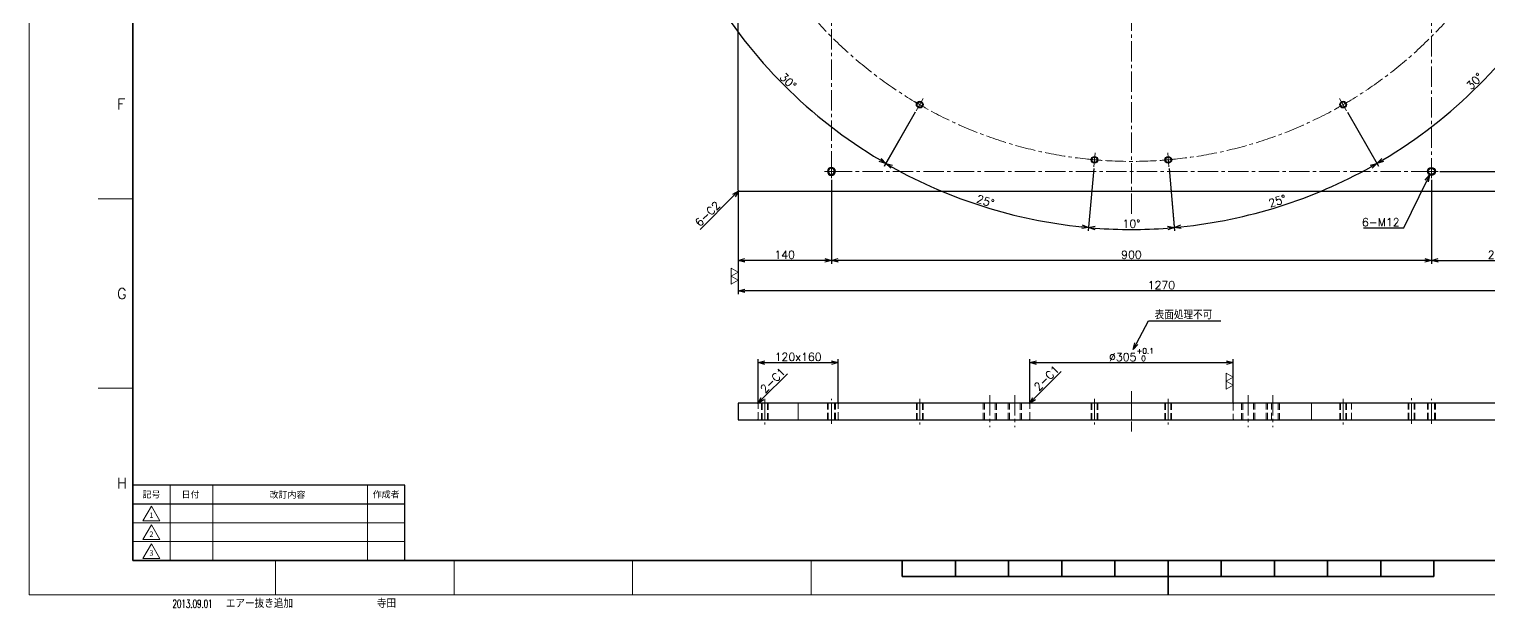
# Model space of a CAD drawing. Header units: millimetres. Extents: x 0 to 3313, y -19 to 2332.
# Drawn here: x 0 to 2189, y -19 to 848 of the extents above; entities that cross this region are included whole.
import ezdxf
from ezdxf import colors
from ezdxf.entities.mleader import LeaderData, LeaderLine
from ezdxf.enums import TextEntityAlignment as Align
from ezdxf.math import Vec2, Vec3

# ---------------------------------------------------------------- set-up
doc = ezdxf.new("R2010")
doc.units = ezdxf.units.MM
doc.header["$LTSCALE"] = 1.6
doc.header["$PDMODE"] = 99
doc.header["$PDSIZE"] = 1
doc.linetypes.add('CENTER2', pattern=[28.575, 19.05, -3.175, 3.175, -3.175])
doc.linetypes.add('HIDDEN', pattern=[9.525, 6.35, -3.175])
for name, color, linetype, lineweight in [('04_HIDDEN', 2, 'HIDDEN', 13), ('05_CENTER', 4, 'CENTER2', 13), ('08_DIM', 3, 'Continuous', 13), ('90_FRAME', 5, 'Continuous', 35)]:
    doc.layers.add(name, color=color, linetype=linetype, lineweight=lineweight)
doc.layers.add('10_DRAFT', color=8, linetype='Continuous', lineweight=0, plot=False)
doc.layers.add('91_BLANK', color=5, linetype='Continuous', lineweight=0, plot=False)
doc.styles.add('KSS_TXT', font='txt.shx', dxfattribs={"bigfont": 'extfont2.shx'})
doc.styles.add('MS_G', font='MS Gothic.ttf')
doc.styles.get("Standard").update_dxf_attribs({"font": 'txt.shx', "bigfont": 'extfont2.shx'})
doc.styles.add('表題用', font='MS PGothic.ttf')
doc.dimstyles.new('KSS_DIM', dxfattribs={"dimscale": 4, "dimtxt": 3, "dimasz": 2.5, "dimexe": 1.25, "dimexo": 0.625, "dimtad": 1, "dimdsep": 46, "dimtxsty": 'KSS_TXT', "dimblk": 'OPEN30', "dimcen": 0, "dimazin": 2, "dimtfac": 0.75, "dimtmove": 0, "dimatfit": 3, "dimldrblk": 'OPEN30', "dimfxl": 1.25, "dimtolj": 1, "dimarcsym": 0})
doc.dimstyles.new('KSS_DIM$3', dxfattribs={"dimscale": 4, "dimtxt": 3, "dimasz": 2.5, "dimexe": 1.25, "dimexo": 0.625, "dimtad": 1, "dimtih": 1, "dimtoh": 1, "dimdsep": 46, "dimtxsty": 'KSS_TXT', "dimblk": 'OPEN30', "dimcen": 0, "dimazin": 2, "dimtfac": 0.75, "dimtofl": 0, "dimtmove": 0, "dimatfit": 3, "dimldrblk": 'OPEN30', "dimfxl": 1.25, "dimtolj": 1, "dimarcsym": 0})

# ---------------------------------------------------------------- blocks, each defined once
blk = doc.blocks.new('AM_BALLOON1')
at = {"transparency": 16777216}
blk.add_circle((0, 0), 5, dxfattribs=at)
blk.add_attdef('B_NUMBER', text='', height=3, dxfattribs=at).set_placement((0, 0), align=Align.MIDDLE_CENTER)
blk = doc.blocks.new('_OPEN')
at = {"color": 0, "linetype": 'ByBlock'}
for p, q in [((-1, 0.17), (0, 0)), ((0, 0), (-1, -0.17)), ((0, 0), (-1, 0))]:
    blk.add_line(p, q, dxfattribs=at)
blk = doc.blocks.new('M12Tz_1')
at = {"color": 0}
for radius in [6, 4.75]:
    blk.add_circle((0, 0), radius, dxfattribs=at)
at = {"layer": '05_CENTER'}
for p, q in [((10.3, 0), (-10.3, 0)), ((0, -10.3), (0, 10.3))]:
    blk.add_line(p, q, dxfattribs=at)
blk = doc.blocks.new('_Open30')
at = {"color": 0, "linetype": 'ByBlock', "lineweight": -2}
for p, q in [((-1, 0.27), (0, 0)), ((0, 0), (-1, -0.27)), ((0, 0), (-1, 0))]:
    blk.add_line(p, q, dxfattribs=at)
blk = doc.blocks.new('*D160')
at = {"layer": '08_DIM', "color": 0, "lineweight": -2, "transparency": 16777216}
for p, q in [((1596.7, 639.3), (1588.5, 545.7)), ((1709.7, 639.3), (1717.9, 545.7))]:
    blk.add_line(p, q, dxfattribs=at)
blk.add_arc((1653.2, 1284.9), 737, 265.7774, 274.2226, dxfattribs=at)
at = {"layer": 'Defpoints', "color": 0, "transparency": 16777216}
for p in [(1598.8, 663), (1707.6, 663), (1596.9, 641.7), (1709.5, 641.7), (1631.7, 548.2)]:
    blk.add_point(p, dxfattribs=at)
at = {"layer": '08_DIM', "color": 0, "lineweight": -2, "transparency": 16777216, "xscale": 10, "yscale": 10, "zscale": 10}
for p, rotation in [((1588.9, 550.7), 175.3886941138098), ((1717.4, 550.7), 4.611305886190208)]:
    blk.add_blockref('_Open30', p, dxfattribs=dict(at, rotation=rotation))
at = {"layer": '08_DIM', "color": 0, "transparency": 16777216, "insert": (1653.2, 556.4), "char_height": 12, "attachment_point": 5, "style": 'KSS_TXT'}
blk.add_mtext('\\A1;10%%d', dxfattribs=at)
blk = doc.blocks.new('*D161')
at = {"layer": '08_DIM', "color": 0, "lineweight": -2, "transparency": 16777216}
for p, q in [((1329.1, 723.6), (1282.3, 642.5)), ((1596.7, 639.3), (1588.5, 546))]:
    blk.add_line(p, q, dxfattribs=at)
blk.add_arc((1653.2, 1284.9), 736.8, 240.7777, 264.2223, dxfattribs=at)
at = {"layer": 'Defpoints', "color": 0, "transparency": 16777216}
for p in [(1330.4, 725.8), (1341, 744.2), (1598.8, 663), (1596.9, 641.7), (1381.2, 600.2)]:
    blk.add_point(p, dxfattribs=at)
at = {"layer": '08_DIM', "color": 0, "lineweight": -2, "transparency": 16777216, "xscale": 10, "yscale": 10, "zscale": 10}
for p, rotation in [((1284.8, 646.9), 150.3888269127989), ((1589, 551), 354.6111730871816)]:
    blk.add_blockref('_Open30', p, dxfattribs=dict(at, rotation=rotation))
at = {"layer": '08_DIM', "color": 0, "transparency": 16777216, "insert": (1434.2, 590.4), "char_height": 12, "attachment_point": 5, "rotation": 342.5, "style": 'KSS_TXT'}
blk.add_mtext('\\A1;25%%d', dxfattribs=at)
blk = doc.blocks.new('*D162')
at = {"layer": '08_DIM', "color": 0, "lineweight": -2, "transparency": 16777216}
for p, q in [((1091.9, 960.9), (1010.9, 914.1)), ((1329.1, 723.6), (1282.4, 642.7))]:
    blk.add_line(p, q, dxfattribs=at)
blk.add_arc((1653.2, 1284.9), 736.6, 210.7778, 239.2222, dxfattribs=at)
at = {"layer": 'Defpoints', "color": 0, "transparency": 16777216}
for p in [(1112.5, 972.8), (1094, 962.1), (1088.9, 811.5), (1330.4, 725.8), (1341, 744.2)]:
    blk.add_point(p, dxfattribs=at)
at = {"layer": '08_DIM', "color": 0, "lineweight": -2, "transparency": 16777216, "xscale": 10, "yscale": 10, "zscale": 10}
for p, rotation in [((1015.3, 916.6), 120.3889213826341), ((1284.9, 647), 329.6110786173392)]:
    blk.add_blockref('_Open30', p, dxfattribs=dict(at, rotation=rotation))
at = {"layer": '08_DIM', "color": 0, "transparency": 16777216, "insert": (1138.3, 770.1), "char_height": 12, "attachment_point": 5, "rotation": 315, "style": 'KSS_TXT'}
blk.add_mtext('\\A1;30%%d', dxfattribs=at)
blk = doc.blocks.new('*D164')
at = {"layer": '08_DIM', "color": 0, "lineweight": -2, "transparency": 16777216}
for p, q in [((1977.3, 723.6), (2024, 642.6)), ((1709.7, 639.3), (1717.8, 546.1))]:
    blk.add_line(p, q, dxfattribs=at)
blk.add_arc((1653.2, 1284.9), 736.7, 275.7777, 299.2223, dxfattribs=at)
at = {"layer": 'Defpoints', "color": 0, "transparency": 16777216}
for p in [(1965.4, 744.2), (1976, 725.8), (1707.6, 663), (1709.5, 641.7), (1823.1, 568.1)]:
    blk.add_point(p, dxfattribs=at)
at = {"layer": '08_DIM', "color": 0, "lineweight": -2, "transparency": 16777216, "xscale": 10, "yscale": 10, "zscale": 10}
for p, rotation in [((2021.5, 646.9), 29.61112764302874), ((1717.4, 551), 185.3888723569908)]:
    blk.add_blockref('_Open30', p, dxfattribs=dict(at, rotation=rotation))
at = {"layer": '08_DIM', "color": 0, "transparency": 16777216, "insert": (1872.1, 590.5), "char_height": 12, "attachment_point": 5, "rotation": 17.5, "style": 'KSS_TXT'}
blk.add_mtext('\\A1;25%%d', dxfattribs=at)
blk = doc.blocks.new('*D165')
at = {"layer": '08_DIM', "color": 0, "lineweight": -2, "transparency": 16777216}
for p, q in [((2214.5, 960.9), (2295.4, 914.1)), ((1977.3, 723.6), (2024, 642.7))]:
    blk.add_line(p, q, dxfattribs=at)
blk.add_arc((1653.2, 1284.9), 736.6, 300.7778, 329.2222, dxfattribs=at)
at = {"layer": 'Defpoints', "color": 0, "transparency": 16777216}
for p in [(2193.9, 972.8), (2212.3, 962.1), (1965.4, 744.2), (1976, 725.8), (2126.7, 720.6)]:
    blk.add_point(p, dxfattribs=at)
at = {"layer": '08_DIM', "color": 0, "lineweight": -2, "transparency": 16777216, "xscale": 10, "yscale": 10, "zscale": 10}
for p, rotation in [((2291.1, 916.6), 59.61109080783869), ((2021.5, 647), 210.388909192188)]:
    blk.add_blockref('_Open30', p, dxfattribs=dict(at, rotation=rotation))
at = {"layer": '08_DIM', "color": 0, "transparency": 16777216, "insert": (2168, 770.1), "char_height": 12, "attachment_point": 5, "rotation": 45, "style": 'KSS_TXT'}
blk.add_mtext('\\A1;30%%d', dxfattribs=at)
blk = doc.blocks.new('*D169')
at = {"layer": '08_DIM', "color": 0, "lineweight": -2, "transparency": 16777216}
for p, q in [((2116, 944.9), (2513.5, 944.9)), ((2508.5, 934.9), (2508.5, 644.9)), ((2116, 634.9), (2513.5, 634.9))]:
    blk.add_line(p, q, dxfattribs=at)
at = {"layer": 'Defpoints', "color": 0, "transparency": 16777216}
for p in [(2113.5, 944.9), (2113.5, 634.9), (2508.5, 634.9)]:
    blk.add_point(p, dxfattribs=at)
at = {"layer": '08_DIM', "color": 0, "lineweight": -2, "transparency": 16777216, "xscale": 10, "yscale": 10, "zscale": 10}
for p, rotation in [((2508.5, 944.9), 90), ((2508.5, 634.9), 270)]:
    blk.add_blockref('_Open30', p, dxfattribs=dict(at, rotation=rotation))
at = {"layer": '08_DIM', "color": 0, "transparency": 16777216, "insert": (2500, 789.9), "char_height": 12, "attachment_point": 5, "rotation": 90, "style": 'KSS_TXT'}
blk.add_mtext('\\A1;310', dxfattribs=at)
blk = doc.blocks.new('*D172')
at = {"layer": '08_DIM', "color": 0, "lineweight": -2, "transparency": 16777216}
for p, q in [((2333.2, 694.4), (2333.2, 450.9)), ((1063.2, 604.4), (1063.2, 450.9)), ((2323.2, 455.9), (1073.2, 455.9))]:
    blk.add_line(p, q, dxfattribs=at)
at = {"layer": 'Defpoints', "color": 0, "transparency": 16777216}
for p in [(2333.2, 696.9), (1063.2, 606.9), (1063.2, 455.9)]:
    blk.add_point(p, dxfattribs=at)
at = {"layer": '08_DIM', "color": 0, "lineweight": -2, "transparency": 16777216, "xscale": 10, "yscale": 10, "zscale": 10, "rotation": 180}
blk.add_blockref('_Open30', (1063.2, 455.9), dxfattribs=at)
at = {"layer": '08_DIM', "color": 0, "lineweight": -2, "transparency": 16777216, "xscale": 10, "yscale": 10, "zscale": 10}
blk.add_blockref('_Open30', (2333.2, 455.9), dxfattribs=at)
at = {"layer": '08_DIM', "color": 0, "transparency": 16777216, "insert": (1698.2, 464.4), "char_height": 12, "attachment_point": 5, "style": 'KSS_TXT'}
blk.add_mtext('\\A1;1270', dxfattribs=at)
blk = doc.blocks.new('*D177')
at = {"layer": '08_DIM', "color": 0, "lineweight": -2, "transparency": 16777216}
for p, q in [((2303.2, 822.1), (2303.2, 496.5)), ((2103.2, 622.1), (2103.2, 496.5)), ((2113.2, 501.5), (2293.2, 501.5))]:
    blk.add_line(p, q, dxfattribs=at)
at = {"layer": 'Defpoints', "color": 0, "transparency": 16777216}
for p in [(2303.2, 824.6), (2103.2, 624.6), (2303.2, 501.5)]:
    blk.add_point(p, dxfattribs=at)
at = {"layer": '08_DIM', "color": 0, "lineweight": -2, "transparency": 16777216, "xscale": 10, "yscale": 10, "zscale": 10, "rotation": 180}
blk.add_blockref('_Open30', (2103.2, 501.5), dxfattribs=at)
at = {"layer": '08_DIM', "color": 0, "lineweight": -2, "transparency": 16777216, "xscale": 10, "yscale": 10, "zscale": 10}
blk.add_blockref('_Open30', (2303.2, 501.5), dxfattribs=at)
at = {"layer": '08_DIM', "color": 0, "transparency": 16777216, "insert": (2203.2, 510), "char_height": 12, "attachment_point": 5, "style": 'KSS_TXT'}
blk.add_mtext('\\A1;200', dxfattribs=at)
blk = doc.blocks.new('*D179')
at = {"layer": '08_DIM', "color": 0, "lineweight": -2, "transparency": 16777216}
for p, q in [((1203.2, 622.1), (1203.2, 496.5)), ((2103.2, 622.1), (2103.2, 496.5)), ((2093.2, 501.5), (1213.2, 501.5))]:
    blk.add_line(p, q, dxfattribs=at)
at = {"layer": 'Defpoints', "color": 0, "transparency": 16777216}
for p in [(1203.2, 624.6), (2103.2, 624.6), (1203.2, 501.5)]:
    blk.add_point(p, dxfattribs=at)
at = {"layer": '08_DIM', "color": 0, "lineweight": -2, "transparency": 16777216, "xscale": 10, "yscale": 10, "zscale": 10, "rotation": 180}
blk.add_blockref('_Open30', (1203.2, 501.5), dxfattribs=at)
at = {"layer": '08_DIM', "color": 0, "lineweight": -2, "transparency": 16777216, "xscale": 10, "yscale": 10, "zscale": 10}
blk.add_blockref('_Open30', (2103.2, 501.5), dxfattribs=at)
at = {"layer": '08_DIM', "color": 0, "transparency": 16777216, "insert": (1653.2, 510), "char_height": 12, "attachment_point": 5, "style": 'KSS_TXT'}
blk.add_mtext('\\A1;900', dxfattribs=at)
blk = doc.blocks.new('*D180')
at = {"layer": '08_DIM', "color": 0, "lineweight": -2, "transparency": 16777216}
for p, q in [((1203.2, 622.1), (1203.2, 496.5)), ((1063.2, 604.4), (1063.2, 496.5)), ((1193.2, 501.5), (1073.2, 501.5))]:
    blk.add_line(p, q, dxfattribs=at)
at = {"layer": 'Defpoints', "color": 0, "transparency": 16777216}
for p in [(1203.2, 624.6), (1063.2, 606.9), (1063.2, 501.5)]:
    blk.add_point(p, dxfattribs=at)
at = {"layer": '08_DIM', "color": 0, "lineweight": -2, "transparency": 16777216, "xscale": 10, "yscale": 10, "zscale": 10, "rotation": 180}
blk.add_blockref('_Open30', (1063.2, 501.5), dxfattribs=at)
at = {"layer": '08_DIM', "color": 0, "lineweight": -2, "transparency": 16777216, "xscale": 10, "yscale": 10, "zscale": 10}
blk.add_blockref('_Open30', (1203.2, 501.5), dxfattribs=at)
at = {"layer": '08_DIM', "color": 0, "transparency": 16777216, "insert": (1133.2, 510), "char_height": 12, "attachment_point": 5, "style": 'KSS_TXT'}
blk.add_mtext('\\A1;140', dxfattribs=at)
blk = doc.blocks.new('*D188')
at = {"layer": '08_DIM', "color": 0, "lineweight": -2, "transparency": 16777216}
for p, q in [((2061.7, 550.2), (2096.1, 620.6)), ((2001.1, 550.2), (2061.7, 550.2))]:
    blk.add_line(p, q, dxfattribs=at)
at = {"layer": 'Defpoints', "color": 0, "transparency": 16777216}
for p in [(2105.8, 640.3), (2100.5, 629.5)]:
    blk.add_point(p, dxfattribs=at)
at = {"layer": '08_DIM', "color": 0, "lineweight": -2, "transparency": 16777216, "xscale": 10, "yscale": 10, "zscale": 10, "rotation": 63.91785140985257}
blk.add_blockref('_Open30', (2100.5, 629.5), dxfattribs=at)
at = {"layer": '08_DIM', "color": 0, "transparency": 16777216, "insert": (2027.2, 558.7), "char_height": 12, "attachment_point": 5, "style": 'KSS_TXT'}
blk.add_mtext('\\A1;6-M12', dxfattribs=at)
blk = doc.blocks.new('*D191')
at = {"layer": '08_DIM', "color": 0, "lineweight": -2, "transparency": 16777216}
for p, q in [((1500.7, 289.2), (1500.7, 353.4)), ((1805.7, 289.2), (1805.7, 353.4)), ((1510.7, 348.4), (1795.7, 348.4))]:
    blk.add_line(p, q, dxfattribs=at)
at = {"layer": 'Defpoints', "color": 0, "transparency": 16777216}
for p in [(1805.7, 348.4), (1500.7, 286.7), (1805.7, 286.7)]:
    blk.add_point(p, dxfattribs=at)
at = {"layer": '08_DIM', "color": 0, "lineweight": -2, "transparency": 16777216, "xscale": 10, "yscale": 10, "zscale": 10, "rotation": 180}
blk.add_blockref('_Open30', (1500.7, 348.4), dxfattribs=at)
at = {"layer": '08_DIM', "color": 0, "lineweight": -2, "transparency": 16777216, "xscale": 10, "yscale": 10, "zscale": 10}
blk.add_blockref('_Open30', (1805.7, 348.4), dxfattribs=at)
at = {"layer": '08_DIM', "color": 0, "transparency": 16777216, "insert": (1653.2, 360.2), "char_height": 12, "attachment_point": 5, "style": 'KSS_TXT'}
blk.add_mtext('%%C305{\\H8.000000;\\S+0.1^  0;}', dxfattribs=at)
blk = doc.blocks.new('*D192')
at = {"layer": '08_DIM', "color": 0, "lineweight": -2, "transparency": 16777216}
blk.add_line((1507.2, 294.3), (1547.9, 334.9), dxfattribs=at)
at = {"layer": 'Defpoints', "color": 0, "transparency": 16777216}
for p in [(1549.5, 336.5), (1549.5, 336.5), (1500.2, 287.2)]:
    blk.add_point(p, dxfattribs=at)
at = {"layer": '08_DIM', "color": 0, "lineweight": -2, "transparency": 16777216, "xscale": 10, "yscale": 10, "zscale": 10, "rotation": 225.0000000000003}
blk.add_blockref('_Open30', (1500.2, 287.2), dxfattribs=at)
at = {"layer": '08_DIM', "color": 0, "transparency": 16777216, "insert": (1525.9, 325), "char_height": 12, "attachment_point": 5, "rotation": 45, "style": 'KSS_TXT'}
blk.add_mtext('\\A1;2-C1', dxfattribs=at)
blk = doc.blocks.new('*D193')
at = {"layer": '08_DIM', "color": 0, "lineweight": -2, "transparency": 16777216}
blk.add_line((1099.9, 294.3), (1137.2, 331.6), dxfattribs=at)
at = {"layer": 'Defpoints', "color": 0, "transparency": 16777216}
for p in [(1129, 323.4), (1129, 323.4), (1092.8, 287.2)]:
    blk.add_point(p, dxfattribs=at)
at = {"layer": '08_DIM', "color": 0, "lineweight": -2, "transparency": 16777216, "xscale": 10, "yscale": 10, "zscale": 10, "rotation": 225.0000000000001}
blk.add_blockref('_Open30', (1092.8, 287.2), dxfattribs=at)
at = {"layer": '08_DIM', "color": 0, "transparency": 16777216, "insert": (1115.3, 321.7), "char_height": 12, "attachment_point": 5, "rotation": 45, "style": 'KSS_TXT'}
blk.add_mtext('\\A1;2-C1', dxfattribs=at)
blk = doc.blocks.new('*D194')
at = {"layer": '08_DIM', "color": 0, "lineweight": -2, "transparency": 16777216}
for p, q in [((1093.3, 289.2), (1093.3, 353.4)), ((1213.3, 289.2), (1213.3, 353.4)), ((1103.3, 348.4), (1203.3, 348.4))]:
    blk.add_line(p, q, dxfattribs=at)
at = {"layer": 'Defpoints', "color": 0, "transparency": 16777216}
for p in [(1213.3, 348.4), (1093.3, 286.7), (1213.3, 286.7)]:
    blk.add_point(p, dxfattribs=at)
at = {"layer": '08_DIM', "color": 0, "lineweight": -2, "transparency": 16777216, "xscale": 10, "yscale": 10, "zscale": 10, "rotation": 180}
blk.add_blockref('_Open30', (1093.3, 348.4), dxfattribs=at)
at = {"layer": '08_DIM', "color": 0, "lineweight": -2, "transparency": 16777216, "xscale": 10, "yscale": 10, "zscale": 10}
blk.add_blockref('_Open30', (1213.3, 348.4), dxfattribs=at)
at = {"layer": '08_DIM', "color": 0, "transparency": 16777216, "insert": (1153.3, 356.9), "char_height": 12, "attachment_point": 5, "style": 'KSS_TXT'}
blk.add_mtext('\\A1;120x160', dxfattribs=at)
blk = doc.blocks.new('p1ba02')
for p, q in [((-1.5, 2.6), (1.5, 2.6)), ((0, 0), (-1.5, 2.6)), ((1.5, 2.6), (0, 0)), ((3, 0), (1.5, 2.6)), ((1.5, 2.6), (4.5, 2.6)), ((4.5, 2.6), (3, 0))]:
    blk.add_line(p, q)
blk = doc.blocks.new('*D196')
at = {"layer": '08_DIM', "color": 0, "lineweight": -2, "transparency": 16777216}
blk.add_line((1057.1, 598.9), (1006.2, 548), dxfattribs=at)
at = {"layer": 'Defpoints', "color": 0, "transparency": 16777216}
for p in [(1064.2, 605.9), (983, 524.7), (983, 524.7)]:
    blk.add_point(p, dxfattribs=at)
at = {"layer": '08_DIM', "color": 0, "lineweight": -2, "transparency": 16777216, "xscale": 10, "yscale": 10, "zscale": 10, "rotation": 45}
blk.add_blockref('_Open30', (1064.2, 605.9), dxfattribs=at)
at = {"layer": '08_DIM', "color": 0, "transparency": 16777216, "insert": (1017.6, 571.3), "char_height": 12, "attachment_point": 5, "rotation": 45, "style": 'KSS_TXT'}
blk.add_mtext('\\A1;6-C2', dxfattribs=at)

msp = doc.modelspace()

# ---------------------------------------------------------------- linework, layer by layer
at = {"color": 0}
msp.add_lwpolyline([(2243.179, 694.938), (2243.179, 606.938), (2241.179, 604.938), (1065.179, 604.938), (1063.179, 606.938), (1063.179, 978.14)], dxfattribs=at)
msp.add_lwpolyline([(1063.179, 262.68), (2333.179, 262.68), (2333.179, 287.68), (1063.179, 287.68)], close=True, dxfattribs=at)
for centre, radius in [((1335.679, 735.012), 5), ((1335.679, 735.012), 4), ((1970.679, 735.012), 5), ((1970.679, 735.012), 4), ((1597.838, 652.35), 5), ((1708.519, 652.35), 5), ((1597.838, 652.35), 4), ((1708.519, 652.35), 4)]:
    msp.add_circle(centre, radius, dxfattribs=at)
at = {"layer": '04_HIDDEN', "color": 9}
for p, q in [((1093.323, 286.68), (1092.323, 287.68)), ((1093.323, 263.68), (1093.323, 286.68)), ((1098.253, 287.68), (1098.253, 262.68)), ((1099.253, 287.68), (1099.253, 262.68)), ((1107.253, 287.68), (1107.253, 262.68)), ((1108.253, 287.68), (1108.253, 262.68)), ((1213.323, 286.68), (1214.323, 287.68)), ((1213.323, 263.68), (1213.323, 286.68)), ((1330.679, 287.68), (1330.679, 262.68)), ((1331.679, 287.68), (1331.679, 262.68)), ((1339.679, 287.68), (1339.679, 262.68)), ((1340.679, 287.68), (1340.679, 262.68)), ((1592.835, 287.68), (1592.835, 262.68)), ((1593.835, 287.68), (1593.835, 262.68)), ((1601.835, 287.68), (1601.835, 262.68)), ((1602.835, 287.68), (1602.835, 262.68)), ((1703.523, 287.68), (1703.523, 262.68)), ((1704.523, 287.68), (1704.523, 262.68)), ((1712.523, 287.68), (1712.523, 262.68)), ((1713.523, 287.68), (1713.523, 262.68)), ((1965.679, 287.68), (1965.679, 262.68)), ((1966.679, 287.68), (1966.679, 262.68)), ((1974.679, 287.68), (1974.679, 262.68)), ((1975.679, 287.68), (1975.679, 262.68)), ((1092.323, 262.68), (1093.323, 263.68)), ((1214.323, 262.68), (1213.323, 263.68))]:
    msp.add_line(p, q, dxfattribs=at)
at = {"layer": '04_HIDDEN'}
for p, q in [((1197.179, 262.68), (1197.179, 287.68)), ((1198.429, 262.68), (1198.429, 287.68)), ((1207.929, 262.68), (1207.929, 287.68)), ((1209.179, 262.68), (1209.179, 287.68)), ((1431.047, 262.68), (1431.047, 287.68)), ((1433.047, 262.68), (1433.047, 287.68)), ((1449.047, 287.68), (1449.047, 262.68)), ((1451.047, 287.68), (1451.047, 262.68)), ((1468.179, 262.68), (1468.179, 287.68)), ((1470.179, 262.68), (1470.179, 287.68)), ((1486.179, 287.68), (1486.179, 262.68)), ((1488.179, 287.68), (1488.179, 262.68)), ((1500.679, 286.68), (1499.679, 287.68)), ((1500.679, 263.68), (1500.679, 286.68)), ((1806.679, 287.68), (1805.679, 286.68)), ((1805.679, 286.68), (1805.679, 263.68)), ((1818.179, 287.68), (1818.179, 262.68)), ((1820.179, 287.68), (1820.179, 262.68)), ((1836.179, 262.68), (1836.179, 287.68)), ((1838.179, 262.68), (1838.179, 287.68)), ((1855.31, 262.68), (1855.31, 287.68)), ((1857.31, 262.68), (1857.31, 287.68)), ((1873.31, 287.68), (1873.31, 262.68)), ((1875.31, 287.68), (1875.31, 262.68)), ((2097.179, 262.68), (2097.179, 287.68)), ((2098.429, 262.68), (2098.429, 287.68)), ((2107.929, 262.68), (2107.929, 287.68)), ((2109.179, 262.68), (2109.179, 287.68)), ((1499.679, 262.68), (1500.679, 263.68)), ((1806.679, 262.68), (1805.679, 263.68))]:
    msp.add_line(p, q, dxfattribs=at)
at = {"layer": '04_HIDDEN', "color": 252}
for p, q in [((1863.179, 262.68), (1863.179, 287.68)), ((1983.179, 262.68), (1983.179, 287.68)), ((2068.179, 262.68), (2068.179, 287.68)), ((2069.179, 262.68), (2069.179, 287.68)), ((2077.179, 262.68), (2077.179, 287.68)), ((2078.179, 262.68), (2078.179, 287.68))]:
    msp.add_line(p, q, dxfattribs=at)
at = {"layer": '05_CENTER'}
for p, q in [((1653.179, 571.083), (1653.179, 1998.793)), ((1341.004, 744.235), (1330.354, 725.789)), ((1965.354, 744.235), (1976.004, 725.789)), ((1598.763, 662.96), (1596.906, 641.741)), ((1707.595, 662.96), (1709.451, 641.741)), ((1203.179, 256.595), (1203.179, 293.819)), ((1441.047, 299.478), (1441.047, 251.581)), ((1478.179, 299.478), (1478.179, 251.581)), ((1653.179, 305.497), (1653.179, 244.862)), ((1828.179, 299.478), (1828.179, 251.581)), ((1865.31, 299.478), (1865.31, 251.581)), ((2103.179, 256.595), (2103.179, 293.819))]:
    msp.add_line(p, q, dxfattribs=at)
at = {"layer": '05_CENTER', "color": 9}
for p, q in [((1103.253, 294.076), (1103.253, 255.449)), ((1335.679, 294.076), (1335.679, 255.449)), ((1597.835, 294.076), (1597.835, 255.449)), ((1708.523, 294.076), (1708.523, 255.449)), ((1970.679, 294.076), (1970.679, 255.449))]:
    msp.add_line(p, q, dxfattribs=at)
at = {"layer": '05_CENTER', "color": 252}
msp.add_line((2073.179, 256.284), (2073.179, 294.91), dxfattribs=at)
at = {"layer": '05_CENTER'}
msp.add_lwpolyline([(1203.179, 1934.938), (2103.179, 1934.938), (2103.179, 634.938), (1203.179, 634.938)], close=True, dxfattribs=at)
msp.add_circle((1653.179, 1284.938), 635, dxfattribs=at)
for centre, start, end in [((1653.179, 1284.938), 239.039061, 240.960939), ((1653.179, 1284.938), 299.039061, 300.960939), ((1653.445, 1284.911), 264.015237, 265.937115), ((1652.913, 1284.911), 274.062885, 275.984763)]:
    msp.add_arc(centre, 635, start, end, dxfattribs=at)
at = {"layer": '10_DRAFT'}
for p, q in [((1153.323, 287.68), (1153.323, 262.68)), ((1653.179, 287.68), (1653.179, 262.68)), ((1923.179, 287.68), (1923.179, 262.68))]:
    msp.add_line(p, q, dxfattribs=at)
at = {"layer": '90_FRAME', "color": 4, "lineweight": 13}
for p, q in [((155.384, 593.746), (103.536, 593.746)), ((155.384, 309.757), (103.536, 309.757)), ((369.502, 0), (369.502, 51.616)), ((637.235, 0), (637.235, 51.616)), ((904.969, 0), (904.969, 51.616)), ((1172.702, 0), (1172.702, 51.616))]:
    msp.add_line(p, q, dxfattribs=at)
at = {"layer": '90_FRAME', "color": 0, "lineweight": 13}
for p, q in [((211.384, 51.616), (211.384, 164.759)), ((275.384, 51.616), (275.384, 164.759)), ((507.384, 51.616), (507.384, 164.759)), ((155.384, 108.187), (563.384, 108.187)), ((155.384, 79.902), (563.384, 79.902))]:
    msp.add_line(p, q, dxfattribs=at)
at = {"layer": '90_FRAME', "color": 0, "lineweight": 25}
msp.add_line((155.384, 136.473), (563.384, 136.473), dxfattribs=at)
at = {"layer": '90_FRAME'}
for p, q in [((1309.341, 27.686), (1309.341, 51.616)), ((1389.107, 27.686), (1389.107, 51.616)), ((1468.873, 27.686), (1468.873, 51.616)), ((1548.638, 27.686), (1548.638, 51.616)), ((1628.404, 27.686), (1628.404, 51.616)), ((1708.17, 0), (1708.17, 51.616)), ((1787.935, 27.686), (1787.935, 51.616)), ((1867.701, 27.686), (1867.701, 51.616)), ((1947.467, 27.686), (1947.467, 51.616)), ((2027.233, 27.686), (2027.233, 51.616)), ((2106.998, 27.686), (2106.998, 51.616)), ((1309.341, 27.686), (2106.998, 27.686))]:
    msp.add_line(p, q, dxfattribs=at)
msp.add_lwpolyline([(155.384, 51.616), (3260.956, 51.616), (3260.956, 2271.831), (155.384, 2271.831)], close=True, dxfattribs=at)
at = {"layer": '90_FRAME', "color": 0, "lineweight": 25}
msp.add_lwpolyline([(155.384, 51.616), (563.384, 51.616), (563.384, 164.759), (155.384, 164.759)], close=True, dxfattribs=at)
at = {"layer": '90_FRAME', "color": 0, "lineweight": 13}
for points in [[(170.655, 111.192), (183.384, 133.238), (196.112, 111.192), (170.655, 111.192)], [(170.655, 82.906), (183.384, 104.952), (196.112, 82.906), (170.655, 82.906)], [(170.655, 54.62), (183.384, 76.667), (196.112, 54.62), (170.655, 54.62)]]:
    msp.add_lwpolyline(points, dxfattribs=at)
at = {"layer": '91_BLANK'}
msp.add_lwpolyline([(0, 0), (3312.803, 0), (3312.803, 2331.679), (0, 2331.679)], close=True, dxfattribs=at)

# ---------------------------------------------------------------- block references
at = {"xscale": -1}
msp.add_blockref('M12Tz_1', (1203.179, 634.938), dxfattribs=at)
msp.add_blockref('M12Tz_1', (2103.179, 634.938))
at = {"layer": '08_DIM', "xscale": 4, "yscale": 4, "zscale": 4, "rotation": 90}
for p in [(1063.179, 471.948), (1805.679, 314.401)]:
    msp.add_blockref('p1ba02', p, dxfattribs=at)

# ---------------------------------------------------------------- texts
at = {"layer": '90_FRAME', "color": 0, "lineweight": 13, "style": 'KSS_TXT'}
for s, p in [('F', (131.829, 735.74)), ('G', (131.829, 451.752)), ('H', (131.829, 167.763))]:
    msp.add_text(s, height=16, dxfattribs=at).set_placement(p, align=Align.MIDDLE_LEFT)
at = {"layer": '90_FRAME', "color": 0, "style": '表題用'}
for s, p in [('記号', (183.384, 150.616)), ('日付', (242.01, 150.616)), ('作成者', (535.384, 150.616))]:
    msp.add_text(s, height=9.6, dxfattribs=at).set_placement(p, align=Align.MIDDLE_CENTER)
msp.add_text('改訂内容', height=9.6, dxfattribs=at).set_placement((387.384, 150.616), align=Align.MIDDLE)
at = {"layer": '90_FRAME', "color": 0, "lineweight": 13, "style": 'MS_G'}
for s, p in [('1', (183.384, 119.502)), ('2', (183.384, 91.216)), ('3', (183.384, 62.93))]:
    msp.add_text(s, height=8.486, dxfattribs=at).set_placement(p, align=Align.MIDDLE)
at = {"layer": '90_FRAME', "color": 3, "lineweight": 13, "width": 0.65}
msp.add_text('2013.09.01', height=12, dxfattribs=at).set_placement((214.968, -19.199))
at = {"layer": '90_FRAME', "color": 3, "lineweight": 13}
for s, p in [('エアー抜き追加', (294.935, -19.199)), ('寺田', (521.481, -19.199))]:
    msp.add_text(s, height=12, dxfattribs=at).set_placement(p)

# ---------------------------------------------------------------- dimensions: what is measured, and where the dimension line sits
at = {"layer": '08_DIM'}
for base, line1, line2, picture, middle in [((1088.907, 811.458), ((1112.476, 972.763), (1094.03, 962.113)), ((1341.004, 744.235), (1330.354, 725.789)), '*D162', (1138.332, 770.091)), ((2126.674, 720.649), ((1965.354, 744.235), (1976.004, 725.789)), ((2193.882, 972.763), (2212.328, 962.113)), '*D165', (2168.043, 770.074)), ((1381.154, 600.21), ((1341.004, 744.235), (1330.354, 725.789)), ((1598.763, 662.96), (1596.906, 641.741)), '*D161', (1434.182, 590.37)), ((1823.073, 568.099), ((1707.595, 662.96), (1709.451, 641.741)), ((1965.354, 744.235), (1976.004, 725.789)), '*D164', (1872.149, 590.452)), ((1631.742, 548.215), ((1598.763, 662.96), (1596.906, 641.741)), ((1707.595, 662.96), (1709.451, 641.741)), '*D160', (1653.179, 556.403))]:
    dim = msp.add_angular_dim_2l(base=base, line1=line1, line2=line2, dimstyle='KSS_DIM', override={"dimarcsym": 1}, dxfattribs=at)
    dim.commit()
    dim.dimension.update_dxf_attribs({"geometry": picture, "text_midpoint": middle})
dim = msp.add_linear_dim(base=(2508.509, 634.938), p1=(2113.511, 944.938), p2=(2113.511, 634.938), angle=90, dimstyle='KSS_DIM', override={"dimarcsym": 1}, dxfattribs=at)
dim.commit()
dim.dimension.update_dxf_attribs({"geometry": '*D169', "text_midpoint": (2500.009, 789.938)})
for base, p1, p2, picture, middle in [((2303.179, 501.494), (2103.179, 624.606), (2303.179, 824.606), '*D177', (2203.179, 509.994)), ((1063.179, 455.937), (2333.179, 696.938), (1063.179, 606.938), '*D172', (1698.179, 464.437)), ((1063.179, 501.494), (1203.179, 624.606), (1063.179, 606.938), '*D180', (1133.179, 509.994)), ((1203.179, 501.494), (2103.179, 624.606), (1203.179, 624.606), '*D179', (1653.179, 509.994))]:
    dim = msp.add_linear_dim(base=base, p1=p1, p2=p2, dimstyle='KSS_DIM', override={"dimarcsym": 1}, dxfattribs=at)
    dim.commit()
    dim.dimension.update_dxf_attribs({"geometry": picture, "text_midpoint": middle})
dim = msp.add_diameter_dim_2p(p1=(2105.817, 640.327), p2=(2100.541, 629.549), text='6-M<>', dimstyle='KSS_DIM$3', override={"dimpost": '<>', "dimtix": 1, "dimarcsym": 1}, dxfattribs=at)
dim.commit()
dim.dimension.update_dxf_attribs({"geometry": '*D188', "text_midpoint": (2027.19, 550.181), "dimtype": 163})
dim = msp.add_aligned_dim(p1=(1064.179, 605.938), p2=(982.976, 524.735), distance=0, text='6-C2', dimstyle='KSS_DIM', override={"dimse1": 1, "dimse2": 1, "dimsd2": 1}, dxfattribs=at)
dim.commit()
dim.dimension.update_dxf_attribs({"geometry": '*D196', "text_midpoint": (1017.567, 571.347)})
dim = msp.add_linear_dim(base=(1805.679, 348.389), p1=(1500.679, 286.68), p2=(1805.679, 286.68), text='%%C<>', dimstyle='KSS_DIM', override={"dimpost": '', "dimtol": 1, "dimlim": 0, "dimtp": 0.1, "dimtm": 0, "dimtfac": 0.666667, "dimtdec": 2, "dimtolj": 0, "dimtzin": 8}, dxfattribs=at)
dim.commit()
dim.dimension.update_dxf_attribs({"geometry": '*D191', "text_midpoint": (1653.179, 360.222)})
dim = msp.add_linear_dim(base=(1213.323, 348.389), p1=(1093.323, 286.68), p2=(1213.323, 286.68), text='<>x160', dimstyle='KSS_DIM', dxfattribs=at)
dim.commit()
dim.dimension.update_dxf_attribs({"geometry": '*D194', "text_midpoint": (1153.323, 356.889)})
for base, p1, p2, picture, middle in [((1129.045, 323.402), (1092.823, 287.18), (1129.045, 323.402), '*D193', (1121.324, 315.681)), ((1549.479, 336.48), (1500.179, 287.18), (1549.479, 336.48), '*D192', (1531.949, 318.95))]:
    dim = msp.add_linear_dim(base=base, p1=p1, p2=p2, angle=45, text='2-C1', dimstyle='KSS_DIM', override={"dimse1": 1, "dimse2": 1, "dimsd2": 1}, dxfattribs=at)
    dim.commit()
    dim.dimension.update_dxf_attribs({"geometry": picture, "text_midpoint": middle, "dimtype": 161})

# ---------------------------------------------------------------- leaders
ml = msp.add_multileader_block('Standard', dxfattribs=at)
ml.set_content('AM_BALLOON1', color=256, scale=5)
ml.set_attribute('B_NUMBER', '4', width=0)
ml.set_leader_properties(color=256, linetype='ByLayer', lineweight=-1)
ml.set_arrow_properties(name='OPEN')
ml.build(insert=Vec2(0, 0))
ml.multileader.update_dxf_attribs({"leader_type": 0, "has_dogleg": 0, "text_right_attachment_type": 6, "dogleg_length": 0, "arrow_head_size": 10, "scale": 2.5, "block_connection_type": 1})
ctx = ml.context
ctx.base_point, ctx.scale, ctx.char_height, ctx.arrow_head_size, ctx.landing_gap_size, ctx.plane_origin = Vec3(595.046, 1896.162), 2.5, 20, 10, 10, Vec3(595.046, 1896.162)
ctx.right_attachment, ctx.attachment_type = 6, 1
notes = []
notes.append((ctx, [(0, (0, 0, 0), (0, 0), (1, 0), 1, [])]))
ctx.block.insert = Vec3(595.046, 1896.162)
ml = msp.add_multileader_mtext('Standard', dxfattribs=at)
ml.set_content('表面処理不可', color=256)
ml.set_leader_properties()
ml.set_arrow_properties(name='OPEN30')
ml.build(insert=Vec2(0, 0))
ml.multileader.update_dxf_attribs({"text_left_attachment_type": 6, "text_right_attachment_type": 6, "dogleg_length": 0.36, "arrow_head_size": 10, "scale": 4})
ctx = ml.context
ctx.base_point, ctx.scale, ctx.char_height, ctx.arrow_head_size, ctx.landing_gap_size, ctx.plane_origin = Vec3(1680.099, 410.984), 4, 12, 10, 8, Vec3(1669.772, 368.062)
ctx.left_attachment, ctx.right_attachment = 6, 6
notes.append((ctx, [(0, (1, 1, 0), (1678.659, 410.984), (1, 0), 1.44, [(0, [(1655.933, 368.062)], 0, [])])]))
ctx.mtext.insert, ctx.mtext.flow_direction = Vec3(1688.099, 425.384), 5
for ctx, leaders in notes:
    for number, flags, end, landing, length, lines in leaders:
        leader = LeaderData()
        leader.index, (leader.has_last_leader_line, leader.has_dogleg_vector, leader.attachment_direction) = number, flags
        leader.last_leader_point, leader.dogleg_vector, leader.dogleg_length = Vec3(end), Vec3(landing), length
        for number, points, colour, breaks in lines:
            line = LeaderLine()
            line.index, line.vertices, line.color, line.breaks = number, Vec3.list(points), colors.encode_raw_color(colour), breaks
            leader.lines.append(line)
        ctx.leaders.append(leader)

doc.saveas('drawing.dxf')
